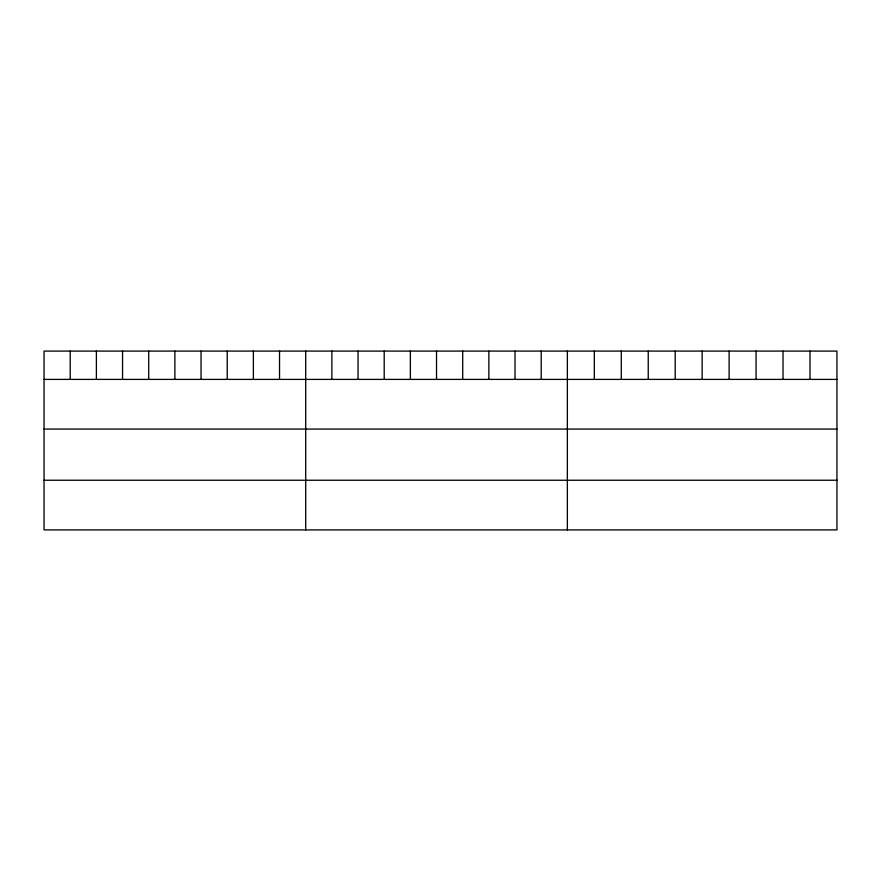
<?xml version="1.0" encoding="UTF-8"?>
<svg xmlns="http://www.w3.org/2000/svg" width="881" height="881" viewBox="0 0 881 881"><rect width="100%" height="100%" fill="white"/><g stroke="black" fill="none" stroke-linecap="round" stroke-linejoin="round"><path stroke-width="1.32" d="M836.95 379.403L836.95 529.91L44.05 529.91L44.05 351.09L836.95 351.09L836.95 379.403L44.05 379.403M44.05 429.069L836.95 429.069M44.05 480.244L836.95 480.244M809.991 351.09L809.991 379.403M783.033 351.09L783.033 379.403M756.074 351.09L756.074 379.403M729.116 351.09L729.116 379.403M702.157 351.09L702.157 379.403M675.198 351.09L675.198 379.403M648.24 351.09L648.24 379.403M621.281 351.09L621.281 379.403M594.323 351.09L594.323 379.403M567.364 351.09L567.364 529.91M541.198 351.09L541.198 379.403M515.033 351.09L515.033 379.403M488.867 351.09L488.867 379.403M462.701 351.09L462.701 379.403M436.536 351.09L436.536 379.403M410.37 351.09L410.37 379.403M384.204 351.09L384.204 379.403M358.038 351.09L358.038 379.403M331.873 351.09L331.873 379.403M305.707 351.09L305.707 529.91M279.541 351.09L279.541 379.403M253.376 351.09L253.376 379.403M227.21 351.09L227.21 379.403M201.044 351.09L201.044 379.403M174.879 351.09L174.879 379.403M148.713 351.09L148.713 379.403M122.547 351.09L122.547 379.403M96.381 351.09L96.381 379.403M70.216 351.09L70.216 379.403"/></g></svg>
